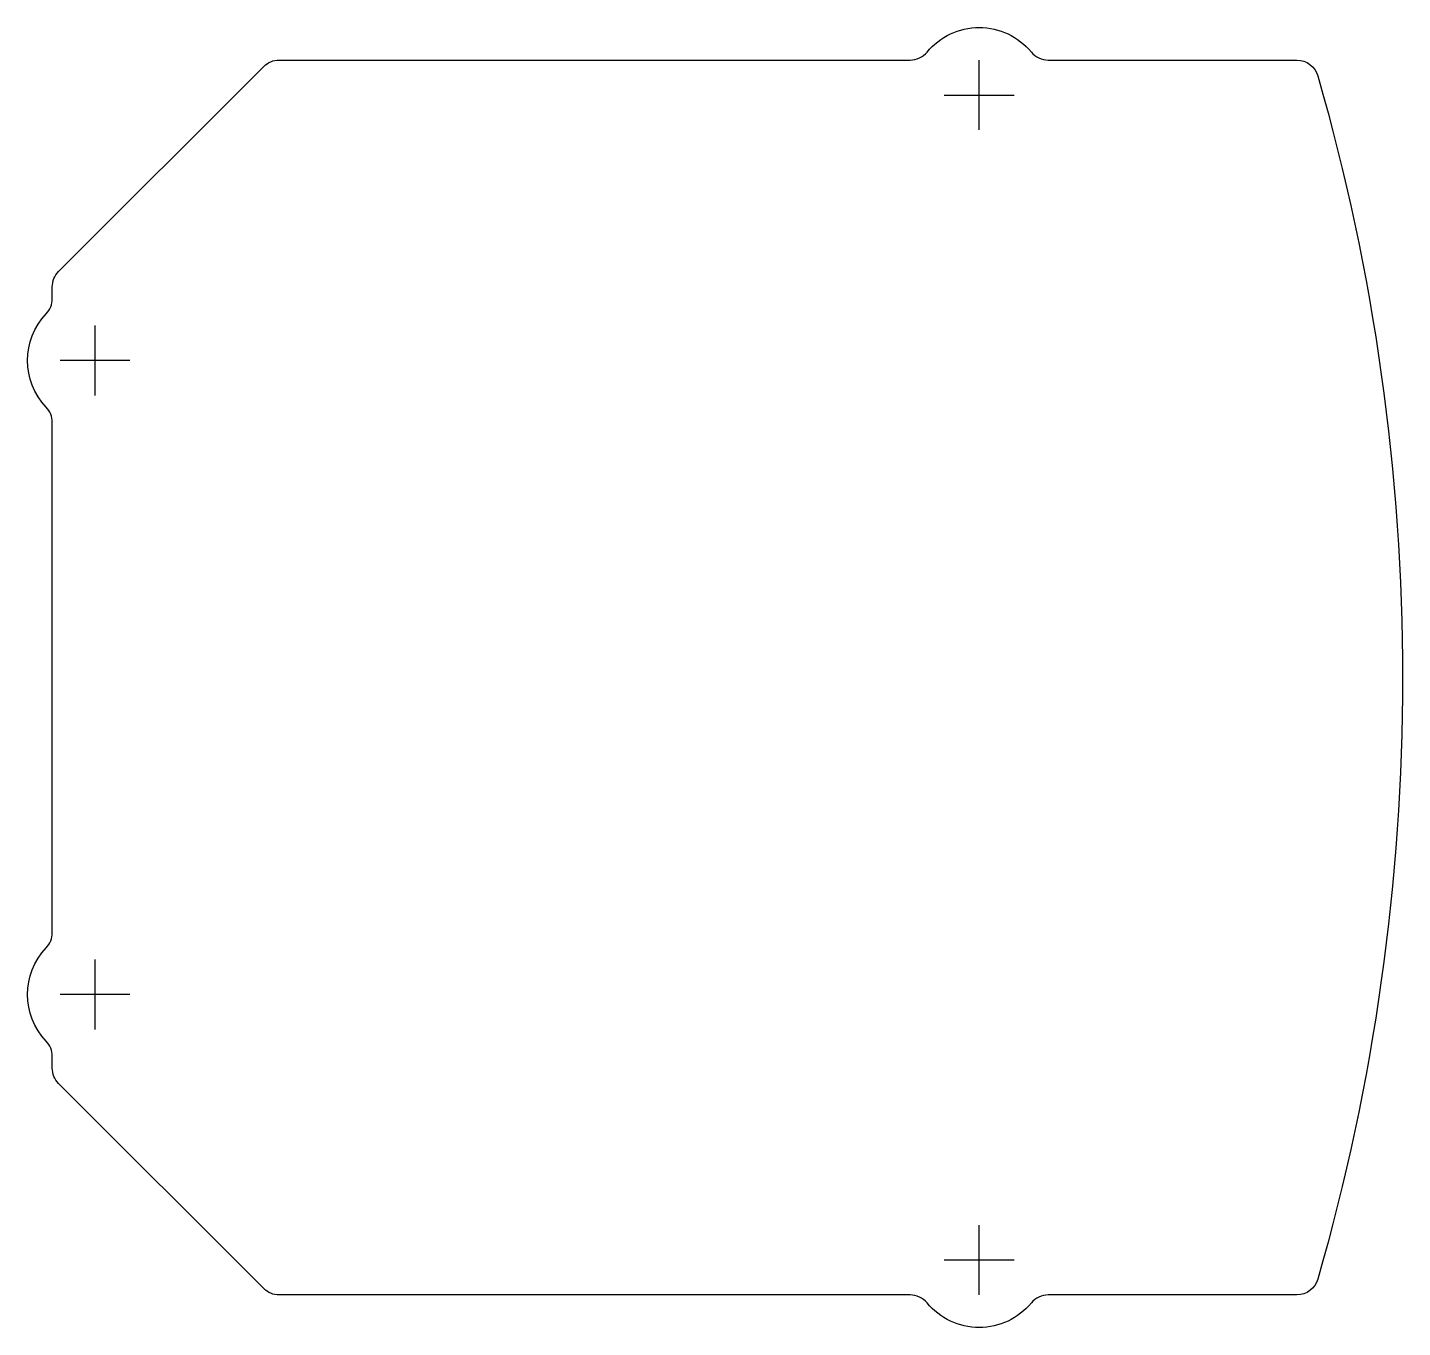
# Model space of a CAD drawing. Header units: millimetres. Extents: x 36.9 to 100, y -29.8 to 29.8.
import ezdxf

# ---------------------------------------------------------------- set-up
doc = ezdxf.new("R2010")
doc.units = ezdxf.units.MM
doc.layers.get('0').update_dxf_attribs({"linetype": 'CONTINUOUS'})

msp = doc.modelspace()

# ---------------------------------------------------------------- linework, layer by layer
for p, q in [((80.573, 25.132), (80.573, 28.332)), ((78.973, 26.732), (82.173, 26.732)), ((40, 12.95), (40, 16.15)), ((41.6, 14.55), (38.4, 14.55)), ((40, -16.15), (40, -12.95)), ((41.6, -14.55), (38.4, -14.55)), ((80.573, -28.332), (80.573, -25.132)), ((78.973, -26.732), (82.173, -26.732))]:
    msp.add_line(p, q)
msp.add_lwpolyline([(78.18, -28.702, 0.224182), (77.408, -28.338), (48.451, -28.338, -0.198912), (47.743, -28.045), (38.329, -18.631, -0.198912), (38.036, -17.924), (38.036, -17.383, 0.193064), (37.759, -16.692, -0.401077), (37.759, -12.408, 0.193064), (38.036, -11.717), (38.036, 11.717, 0.193064), (37.759, 12.408, -0.401077), (37.759, 16.692, 0.193064), (38.036, 17.383), (38.036, 17.924, -0.198912), (38.329, 18.631), (47.743, 28.045, -0.198912), (48.451, 28.338), (77.408, 28.338, 0.224182), (78.18, 28.702, -0.47209), (82.967, 28.702, 0.224182), (83.739, 28.338), (95.151, 28.338, -0.33445), (96.112, 27.614, -0.140807), (96.112, -27.614, -0.33445), (95.151, -28.338), (83.739, -28.338, 0.224182), (82.967, -28.702, -0.47209)], format="xyb", close=True)

doc.saveas('drawing.dxf')
